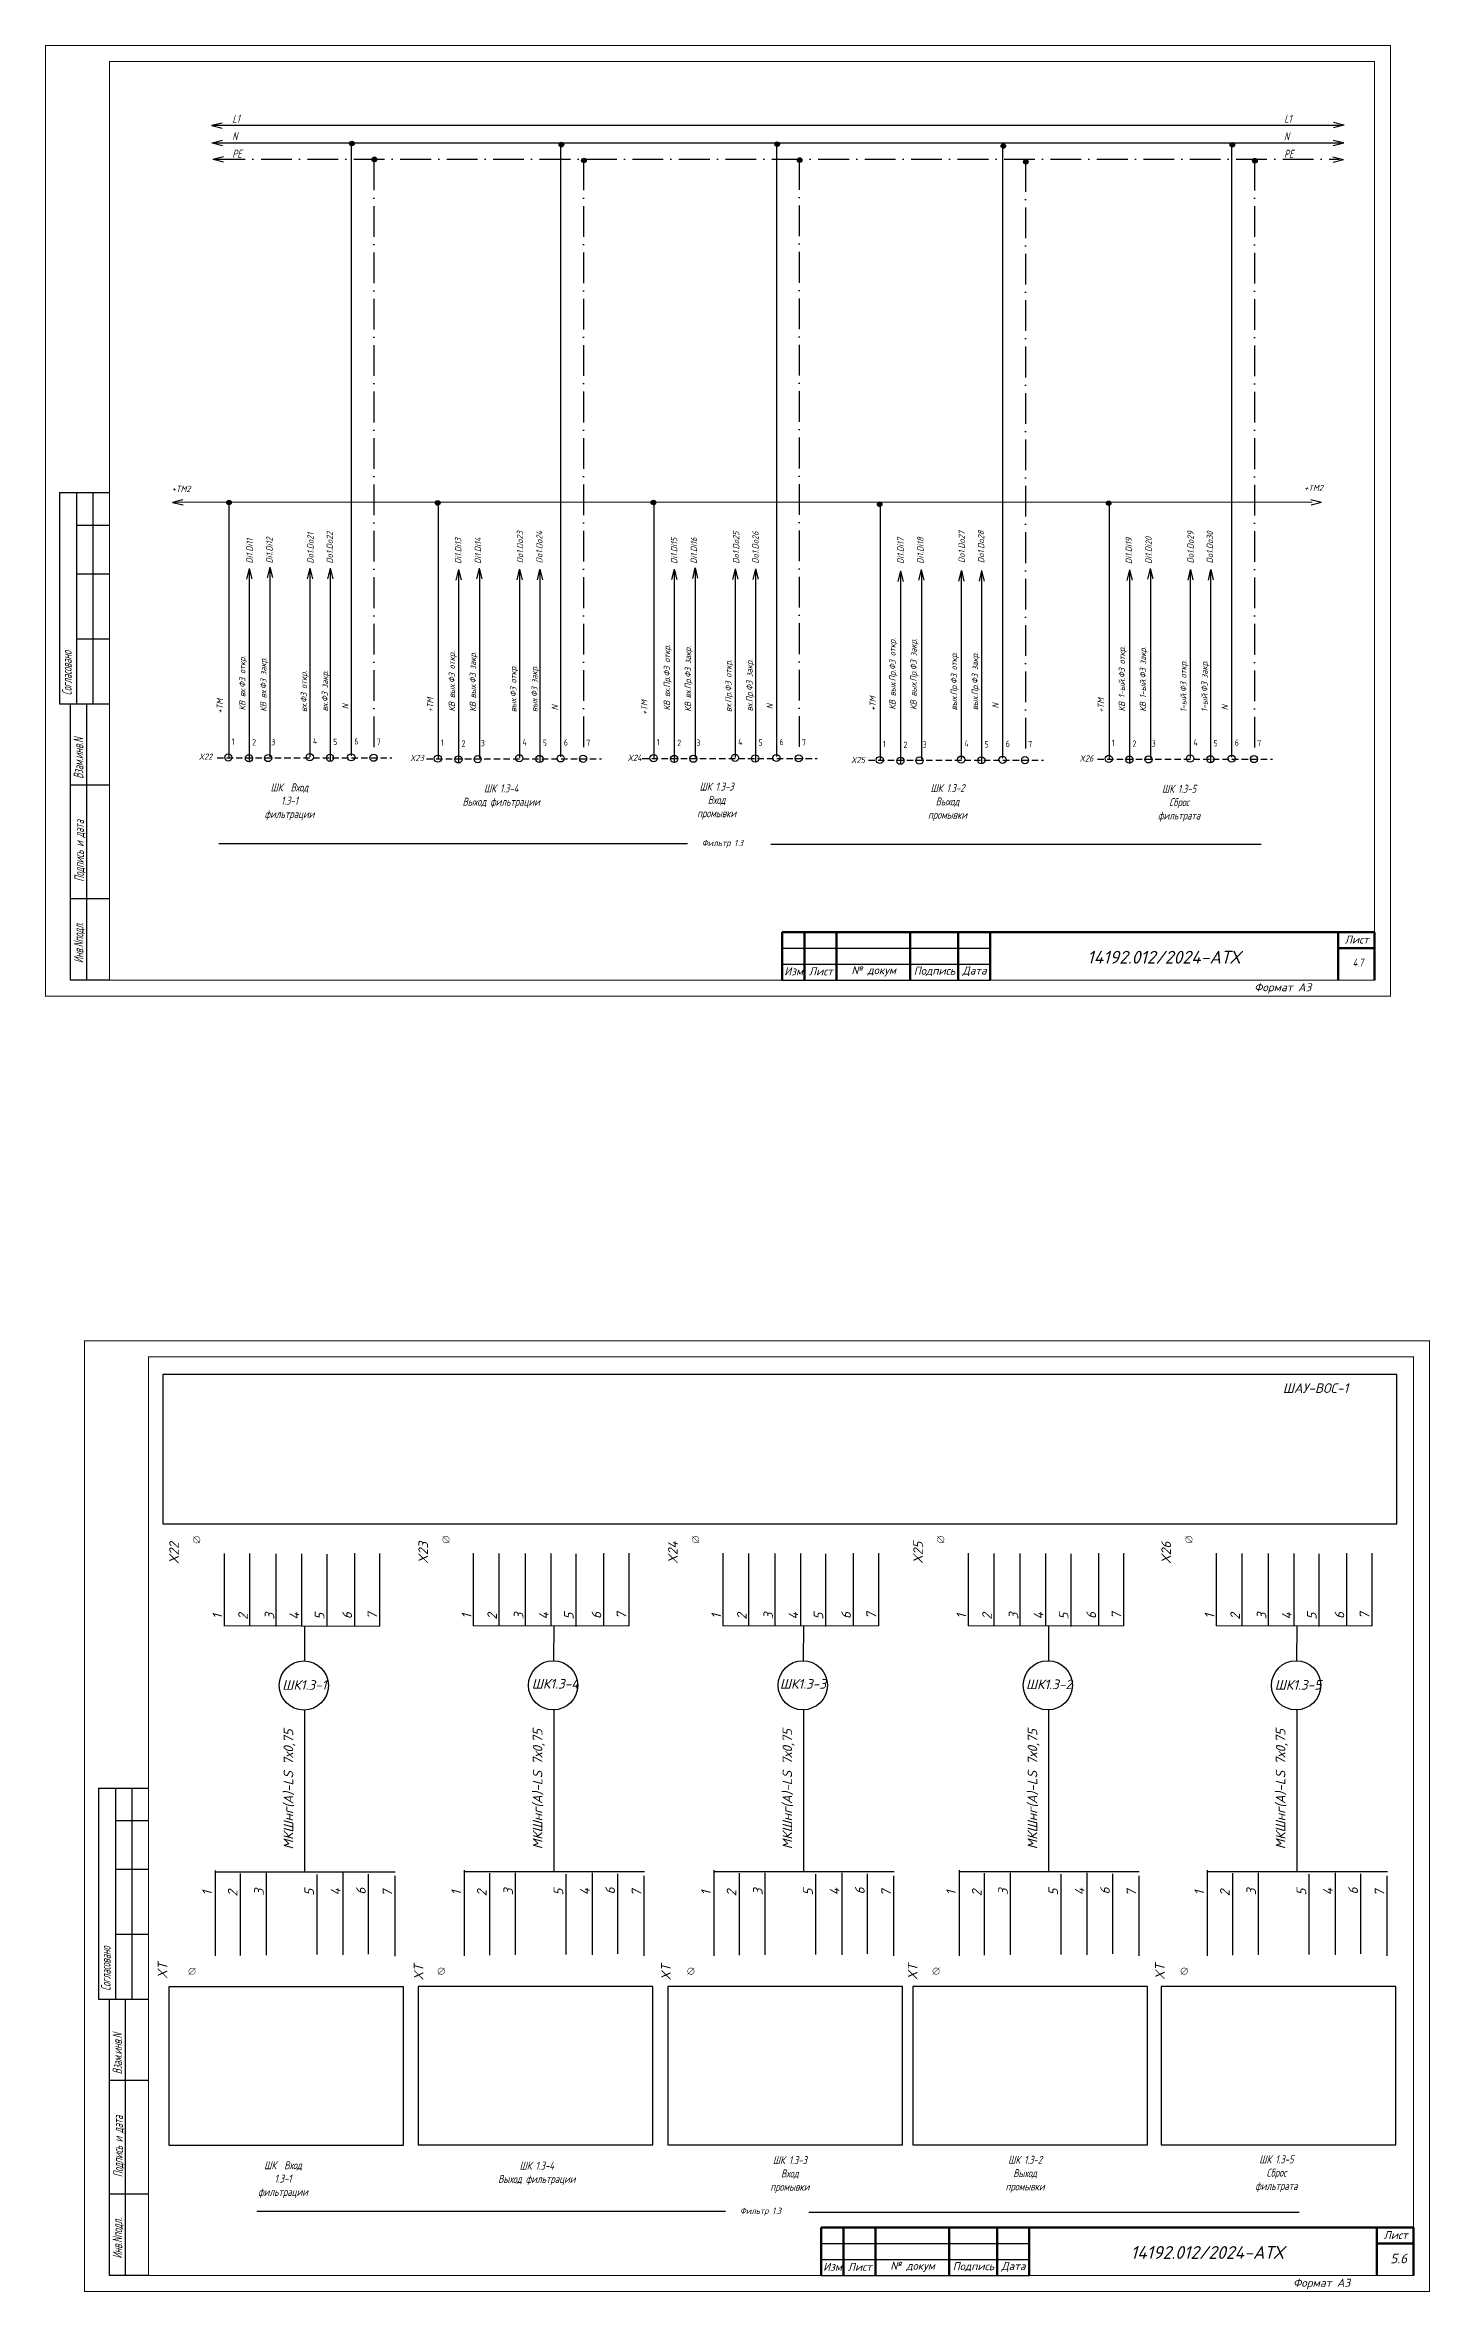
# Model space of a CAD drawing. Header units: millimetres. Extents: x 1463 to 10524, y 7125 to 13164.
# Drawn here: x 5626 to 6059, y 9587 to 10289 of the extents above; entities that cross this region are included whole.
import ezdxf
from ezdxf.enums import TextEntityAlignment as Align

# ---------------------------------------------------------------- set-up
doc = ezdxf.new("R2010")
doc.units = ezdxf.units.MM
doc.header["$LTSCALE"] = 4
doc.set_wipeout_variables(frame=1)
for name, pattern in [('ACAD_ISO10W100', [18, 12, -3, 0, -3]), ('DASHED', [0.75, 0.5, -0.25]), ('SolidLine', [0])]:
    doc.linetypes.add(name, pattern=pattern)
for name, color, linetype in [('G', 5, 'Continuous'), ('LOC', 8, 'Continuous'), ('RED_2.5mm^2', 1, 'Continuous'), ('SYMS', 7, 'Continuous'), ('Вспомогательная', 1, 'Continuous'), ('Текст', 2, 'Continuous')]:
    doc.layers.add(name, color=color, linetype=linetype)
for name, color, linetype, lineweight in [('RAMKA', 7, 'Continuous', 25), ('SHTAMP', 7, 'SolidLine', 25), ('Основеая', 5, 'Continuous', 60), ('СХЕМА', 7, 'Continuous', 25)]:
    doc.layers.add(name, color=color, linetype=linetype, lineweight=lineweight)
doc.styles.add('COTES', font='cs_gost2304.shx', dxfattribs={"width": 0.75, "oblique": 15})
doc.styles.add('ISOCPEUR', font='isocpeui.ttf')
doc.styles.add('Simplex00.10.00', font='simplex.shx')
doc.styles.add('Simplex25.085.15', font='GOST_A.TTF', dxfattribs={"width": 0.85, "oblique": 15, "height": 2.5})
doc.styles.add('WD', font='romans.shx')
doc.styles.add('ГОСТ', font='isocpeur.ttf', dxfattribs={"oblique": 15})
doc.styles.add('Стиль мой-1', font='GOST_A.TTF', dxfattribs={"width": 0.85, "oblique": 15, "height": 2.5})

# ---------------------------------------------------------------- blocks, each defined once
blk = doc.blocks.new('Формат А3')
at = {"color": 0, "linetype": 'Continuous', "const_width": 0.3}
for points in [[(-420, 297), (0, 297), (0, 0), (-420, 0)], [(-400, 5), (-400, 292), (-5, 292), (-5, 5)]]:
    blk.add_lwpolyline(points, close=True, dxfattribs=at)
at = {"color": 0, "linetype": 'Continuous', "style": 'Simplex00.10.00', "oblique": 15}
blk.add_text('Формат А3', height=2.5, dxfattribs=at).set_placement((-33.67, 2.75), align=Align.MIDDLE_CENTER)
blk = doc.blocks.new('A$C73A268AF')
at = {"lineweight": 30}
for p, q in [((4.57, 157.46), (20.05, 157.46)), ((4.57, 157.46), (4.57, 91.46)), ((9.89, 157.46), (9.89, 91.46)), ((14.97, 157.46), (14.97, 91.46)), ((9.89, 147.31), (20.05, 147.31)), ((9.89, 132.08), (20.05, 132.08)), ((9.89, 111.77), (20.05, 111.77)), ((4.57, 91.46), (20.05, 91.46)), ((7.96, 5.15), (7.96, 91.46)), ((13.04, 5.15), (13.04, 91.46)), ((20.15, 66.08), (7.96, 66.08)), ((20.15, 30.54), (7.96, 30.54))]:
    blk.add_line(p, q, dxfattribs=at)
blk.add_lwpolyline([(20.15, 5.15), (7.96, 5.15)], dxfattribs=at)
at = {"layer": 'Вспомогательная', "color": 7}
for p, q in [((230.15, 15.15), (295.15, 15.15)), ((230.15, 10.15), (295.15, 10.15)), ((230.15, 5.15), (295.15, 5.15))]:
    blk.add_line(p, q, dxfattribs=at)
at = {"layer": 'Основеая', "color": 7}
for p, q in [((230.15, 20.15), (230.15, 5.15)), ((415.15, 20.15), (230.15, 20.15)), ((237.15, 20.15), (237.15, 5.15)), ((247.15, 20.15), (247.15, 5.15)), ((270.15, 20.15), (270.15, 5.15)), ((285.15, 20.15), (285.15, 5.15)), ((295.15, 20.15), (295.15, 5.15)), ((403.72, 20.15), (403.72, 5.15)), ((403.72, 15.15), (415.15, 15.15)), ((415.15, 20.15), (415.15, 5.15))]:
    blk.add_line(p, q, dxfattribs=at)
blk.add_blockref('Формат А3', (420.15, 0.15))
at = {"layer": 'RAMKA', "style": 'COTES', "oblique": 15, "width": 0.75}
for s, p in [('Согласовано', (8.35, 94.1)), ('Взам.инв.N', (11.94, 68.02)), ('Подпись и дата', (12.17, 35.86)), ('Инв.Nподл.', (11.97, 10.43))]:
    blk.add_text(s, height=3, rotation=90, dxfattribs=at).set_placement(p)
at = {"layer": 'Текст', "color": 7, "char_height": 2.5, "style": 'ГОСТ'}
for s, insert, width, attachment_point in [('{\\fISOCPEUR|b0|i0|c204|p34;Лист}', (413.32, 17.81), 11.4585, 6), ('{\\fISOCPEUR|b0|i0|c204|p34;Изм}', (233.75, 7.88), 7, 5), ('{\\fISOCPEUR|b0|i0|c204|p34;Лист}', (242.25, 7.88), 10, 5), ('{\\fISOCPEUR|b0|i0|c204|p34;№ докум}', (258.75, 7.88), 23, 5), ('{\\fISOCPEUR|b0|i0|c204|p34;Подпись}', (277.75, 7.88), 15, 5), ('{\\fISOCPEUR|b0|i0|c204|p34;Дата}', (290.25, 7.88), 10, 5)]:
    blk.add_mtext(s, dxfattribs=dict(at, insert=insert, width=width, attachment_point=attachment_point))
blk = doc.blocks.new('WDDOT')
for radius in [0.72, 0.449, 0.223]:
    blk.add_circle((0, 0), radius)
blk = doc.blocks.new('VT0W02')
blk.add_circle((0, 0), 0.0699)
at = {"style": 'WD'}
for tag, p, width in [('INST', (0.062, 0.42), 0.7), ('LOC', (0.062, 0.25), 0.7), ('DESC1', (0.053, -0.385), 0.8)]:
    blk.add_attdef(tag, p, '', height=0.125, dxfattribs=dict(at, width=width))
at = {"style": 'WD', "flags": 1}
for tag, p, height in [('X4TERM01', (-0.07, 0), 0.0125), ('X4TERMDESC01', (-0.055, -0.023), 0.025), ('X2TERMDESC01', (-0.006, 0.029), 0.025), ('STRIPSEQ', (0, 0), 0.00125), ('X2TERM01', (0, 0.07), 0.0125), ('X1TERMDESC01', (0.039, -0.003), 0.025), ('X1TERM01', (0.07, 0), 0.0125), ('LINKTERM', (0, -0.002), 0.00125), ('X8TERM01', (0, -0.07), 0.0125), ('X8TERMDESC01', (0, -0.054), 0.025)]:
    blk.add_attdef(tag, p, '', height=height, dxfattribs=at)
at = {"linetype": 'Continuous', "style": 'WD'}
for tag, p, height, width, flags in [('WIRENO', (0.062, 0.094), 0.125, 0.8, 8), ('TAGSTRIP', (0.053, -0.229), 0.125, 0.9, 8), ('DESC2', (0.053, -0.541), 0.125, 0.8, 8), ('CAT', (0.213, -0.406), 0.109, 0.8, 1), ('DESC3', (0.053, -0.698), 0.125, 0.8, 8)]:
    blk.add_attdef(tag, p, '', height=height, dxfattribs=dict(at, width=width, flags=flags))
at = {"linetype": 'Continuous', "style": 'WD', "width": 0.8, "flags": 1}
blk.add_attdef('MFG', text='', height=0.109, dxfattribs=at).set_placement((0.088, -0.406), align=Align.RIGHT)
at = {"style": 'WD', "width": 0.7, "flags": 1}
blk.add_attdef('ASSYCODE', (0.062, -0.281), '', height=0.01, dxfattribs=at)
blk = doc.blocks.new('Клеммное соединение')
at = {"linetype": 'Continuous'}
blk.add_wipeout([(0, -1), (-0.44, -0.9), (-0.6, -0.8), (-0.71, -0.7), (-0.8, -0.6), (-0.87, -0.5), (-0.92, -0.4), (-0.95, -0.3), (-0.98, -0.2), (-0.99, -0.1), (-0.99, 0), (-0.99, 0.1), (-0.98, 0.2), (-0.95, 0.3), (-0.92, 0.4), (-0.87, 0.5), (-0.8, 0.6), (-0.71, 0.7), (-0.6, 0.8), (-0.44, 0.9), (0, 1), (0.44, 0.9), (0.6, 0.8), (0.71, 0.7), (0.8, 0.6), (0.87, 0.5), (0.92, 0.4), (0.95, 0.3), (0.98, 0.2), (0.99, 0.1), (1, 0), (0.99, -0.1), (0.98, -0.2), (0.95, -0.3), (0.92, -0.4), (0.87, -0.5), (0.8, -0.6), (0.71, -0.7), (0.6, -0.8), (0.44, -0.9)], dxfattribs=at)
at = {"color": 0, "linetype": 'Continuous', "lineweight": -2, "const_width": 0.15}
blk.add_lwpolyline([(-1.06, -1.06), (1.06, 1.06)], dxfattribs=at)
blk.add_lwpolyline([(-1, 0, 1), (1, 0, 1)], format="xyb", close=True, dxfattribs=at)

msp = doc.modelspace()

# ---------------------------------------------------------------- linework, layer by layer
at = {"linetype": 'DASHED'}
for p, q in [((5679.9, 10066.56), (5734.51, 10066.56)), ((5745.32, 10066.23), (5799.92, 10066.23)), ((5812.67, 10066.37), (5867.27, 10066.37)), ((5883.3, 10065.8), (5937.9, 10065.8)), ((5954.8, 10066.15), (6009.41, 10066.15))]:
    msp.add_line(p, q, dxfattribs=at)
at = {"color": 7, "ltscale": 0.2}
for p, q in [((5826.82, 10039.74), (5680.42, 10039.74)), ((5852.78, 10039.56), (6005.96, 10039.56)), ((5838.68, 9612.42), (5692.28, 9612.42)), ((5864.64, 9612.24), (6017.82, 9612.24))]:
    msp.add_line(p, q, dxfattribs=at)
at = {"ltscale": 1.2}
msp.add_lwpolyline([(5662.98, 9827.31), (6048.28, 9827.31), (6048.28, 9873.96), (5662.98, 9873.96)], close=True, dxfattribs=at)
at = {"linetype": 'Continuous', "ltscale": 0.2}
for points in [[(5664.89, 9633.15), (5738.13, 9633.15), (5738.13, 9682.64), (5664.89, 9682.64)], [(5742.7, 9633.22), (5815.94, 9633.22), (5815.94, 9682.71), (5742.7, 9682.71)], [(5820.66, 9633.22), (5893.89, 9633.22), (5893.89, 9682.71), (5820.66, 9682.71)], [(5897.2, 9633.22), (5970.44, 9633.22), (5970.44, 9682.71), (5897.2, 9682.71)], [(5974.68, 9633.22), (6047.92, 9633.22), (6047.92, 9682.71), (5974.68, 9682.71)]]:
    msp.add_lwpolyline(points, close=True, dxfattribs=at)
at = {"layer": 'G', "color": 0}
for p, q in [((5707.29, 9784.42), (5707.33, 9795.4)), ((5785.1, 9784.48), (5785.14, 9795.47)), ((5863.06, 9784.48), (5863.09, 9795.47)), ((5939.6, 9784.48), (5939.64, 9795.47)), ((6017.08, 9784.48), (6017.12, 9795.47)), ((5707.24, 9769.06), (5707.24, 9718.59)), ((5785.05, 9769.13), (5785.05, 9718.65)), ((5863, 9769.13), (5863, 9718.65)), ((5939.54, 9769.13), (5939.54, 9718.65)), ((6017.03, 9769.13), (6017.03, 9718.65))]:
    msp.add_line(p, q, dxfattribs=at)
at = {"layer": 'RED_2.5mm^2', "linetype": 'Continuous', "ltscale": 0.2}
for p, q in [((5678.73, 10264.2), (6030.71, 10264.2)), ((5678.33, 10258.72), (6030.76, 10258.72)), ((5721.78, 10258.64), (5721.78, 10067.21)), ((5787.19, 10258.64), (5787.19, 10066.87)), ((5854.54, 10258.78), (5854.54, 10067.01)), ((5925.17, 10258.21), (5925.17, 10066.44)), ((5996.68, 10258.56), (5996.68, 10066.79)), ((5683.54, 10146.03), (5683.54, 10066.62)), ((5748.95, 10145.9), (5748.95, 10066.28)), ((5816.3, 10146.38), (5816.3, 10066.42)), ((5886.93, 10145.98), (5886.93, 10065.85)), ((5958.44, 10146.18), (5958.44, 10066.2)), ((5689.89, 10125.44), (5689.89, 10065.2)), ((5696.43, 10125.59), (5696.43, 10066.92)), ((5708.89, 10125.7), (5708.89, 10066.91)), ((5715.24, 10125.73), (5715.24, 10065.49)), ((5755.3, 10125.1), (5755.3, 10064.87)), ((5761.85, 10125.25), (5761.85, 10066.58)), ((5774.3, 10125.36), (5774.3, 10066.57)), ((5780.65, 10125.39), (5780.65, 10065.16)), ((5822.65, 10125.24), (5822.65, 10065)), ((5829.2, 10125.39), (5829.2, 10066.72)), ((5841.65, 10125.5), (5841.65, 10066.71)), ((5848, 10125.53), (5848, 10065.29)), ((5893.28, 10124.67), (5893.28, 10064.44)), ((5899.82, 10124.82), (5899.82, 10066.15)), ((5912.28, 10124.93), (5912.28, 10066.14)), ((5918.63, 10124.96), (5918.63, 10064.73)), ((5964.79, 10125.02), (5964.79, 10064.79)), ((5971.33, 10125.17), (5971.33, 10066.5)), ((5983.79, 10125.28), (5983.79, 10066.49)), ((5990.14, 10125.31), (5990.14, 10065.08))]:
    msp.add_line(p, q, dxfattribs=at)
at = {"layer": 'RED_2.5mm^2', "linetype": 'ACAD_ISO10W100', "ltscale": 0.2}
for p, q in [((5679.13, 10253.57), (6030.36, 10253.57)), ((5728.9, 10253.47), (5728.9, 10068.2)), ((5794.32, 10253.47), (5794.32, 10067.87)), ((5861.67, 10253.61), (5861.67, 10068)), ((5932.29, 10253.04), (5932.29, 10067.44)), ((6003.8, 10253.39), (6003.8, 10067.79))]:
    msp.add_line(p, q, dxfattribs=at)
at = {"layer": 'SYMS', "linetype": 'Continuous', "ltscale": 0.2}
for p, q in [((5678.22, 10264.18), (5681.49, 10264.99)), ((5678.26, 10264.14), (5681.52, 10263.34)), ((6031.74, 10264.23), (6028.48, 10265.03)), ((6031.78, 10264.2), (6028.51, 10263.39)), ((5678.34, 10258.72), (5681.61, 10259.53)), ((5678.37, 10258.69), (5681.64, 10257.89)), ((6031.63, 10258.66), (6028.36, 10259.46)), ((6031.67, 10258.63), (6028.4, 10257.82)), ((5678.62, 10253.62), (5681.89, 10254.43)), ((5678.66, 10253.58), (5681.93, 10252.79)), ((6031.58, 10253.44), (6028.31, 10254.24)), ((6031.61, 10253.41), (6028.34, 10252.6)), ((5665.98, 10146.42), (5669.26, 10147.23)), ((5666.02, 10146.38), (5669.29, 10145.58)), ((6024.71, 10146.33), (6021.44, 10147.13)), ((6024.75, 10146.3), (6021.48, 10145.49)), ((5689.89, 10125.71), (5689.09, 10122.44)), ((5689.92, 10125.75), (5690.73, 10122.47)), ((5696.35, 10126.11), (5695.55, 10122.84)), ((5696.38, 10126.14), (5697.19, 10122.87)), ((5708.87, 10125.78), (5708.07, 10122.51)), ((5708.9, 10125.82), (5709.72, 10122.54)), ((5715.22, 10125.78), (5714.42, 10122.51)), ((5715.25, 10125.82), (5716.06, 10122.54)), ((5755.3, 10125.37), (5754.5, 10122.1)), ((5755.33, 10125.41), (5756.14, 10122.14)), ((5761.76, 10125.77), (5760.96, 10122.5)), ((5761.79, 10125.81), (5762.6, 10122.54)), ((5774.28, 10125.44), (5773.48, 10122.17)), ((5774.32, 10125.48), (5775.13, 10122.21)), ((5780.63, 10125.44), (5779.83, 10122.17)), ((5780.66, 10125.48), (5781.47, 10122.21)), ((5822.65, 10125.51), (5821.85, 10122.24)), ((5822.68, 10125.55), (5823.49, 10122.27)), ((5829.11, 10125.91), (5828.31, 10122.64)), ((5829.14, 10125.94), (5829.95, 10122.67)), ((5841.63, 10125.58), (5840.84, 10122.31)), ((5841.67, 10125.62), (5842.48, 10122.34)), ((5847.98, 10125.58), (5847.18, 10122.31)), ((5848.01, 10125.62), (5848.82, 10122.34)), ((5893.28, 10124.94), (5892.48, 10121.67)), ((5893.31, 10124.98), (5894.12, 10121.71)), ((5899.74, 10125.34), (5898.94, 10122.07)), ((5899.77, 10125.38), (5900.58, 10122.11)), ((5912.26, 10125.01), (5911.46, 10121.74)), ((5912.3, 10125.05), (5913.11, 10121.78)), ((5918.61, 10125.01), (5917.81, 10121.74)), ((5918.64, 10125.05), (5919.45, 10121.78)), ((5964.78, 10125.29), (5963.98, 10122.02)), ((5964.82, 10125.33), (5965.63, 10122.06)), ((5971.24, 10125.69), (5970.44, 10122.42)), ((5971.28, 10125.73), (5972.09, 10122.46)), ((5983.77, 10125.36), (5982.97, 10122.09)), ((5983.8, 10125.4), (5984.61, 10122.13)), ((5990.11, 10125.36), (5989.32, 10122.09)), ((5990.15, 10125.4), (5990.96, 10122.13)), ((5682.11, 9817.98), (5682.11, 9795.3)), ((5690.09, 9817.97), (5690.09, 9795.28)), ((5698.28, 9817.89), (5698.28, 9795.2)), ((5706.31, 9817.89), (5706.31, 9795.2)), ((5714.17, 9817.83), (5714.17, 9795.15)), ((5722.78, 9818.05), (5722.78, 9795.36)), ((5730.64, 9817.99), (5730.64, 9795.31)), ((5759.92, 9818.05), (5759.92, 9795.36)), ((5767.9, 9818.03), (5767.9, 9795.35)), ((5776.09, 9817.95), (5776.09, 9795.27)), ((5784.12, 9817.95), (5784.12, 9795.27)), ((5791.98, 9817.9), (5791.98, 9795.21)), ((5800.59, 9818.11), (5800.59, 9795.43)), ((5808.45, 9818.06), (5808.45, 9795.37)), ((5837.87, 9818.05), (5837.87, 9795.36)), ((5845.86, 9818.03), (5845.86, 9795.35)), ((5854.04, 9817.95), (5854.04, 9795.27)), ((5862.08, 9817.95), (5862.08, 9795.27)), ((5869.93, 9817.9), (5869.93, 9795.21)), ((5878.54, 9818.11), (5878.54, 9795.43)), ((5886.4, 9818.06), (5886.4, 9795.37)), ((5914.41, 9818.05), (5914.41, 9795.36)), ((5922.4, 9818.03), (5922.4, 9795.35)), ((5930.59, 9817.95), (5930.59, 9795.27)), ((5938.62, 9817.95), (5938.62, 9795.27)), ((5946.47, 9817.9), (5946.47, 9795.21)), ((5955.09, 9818.11), (5955.09, 9795.43)), ((5962.94, 9818.06), (5962.94, 9795.37)), ((5991.9, 9818.05), (5991.9, 9795.36)), ((5999.88, 9818.03), (5999.88, 9795.35)), ((6008.07, 9817.95), (6008.07, 9795.27)), ((6016.1, 9817.95), (6016.1, 9795.27)), ((6023.96, 9817.9), (6023.96, 9795.21)), ((6032.57, 9818.11), (6032.57, 9795.43)), ((6040.43, 9818.06), (6040.43, 9795.37)), ((5679.28, 9718.99), (5679.28, 9692.25)), ((5687.14, 9718.02), (5687.14, 9692.42)), ((5695.22, 9718.18), (5695.22, 9692.49)), ((5711.03, 9717.7), (5711.03, 9692.66)), ((5719.22, 9718.18), (5719.22, 9692.58)), ((5727.14, 9717.86), (5727.14, 9692.81)), ((5735.39, 9717.27), (5735.39, 9692.22)), ((5757.09, 9719.06), (5757.09, 9692.32)), ((5764.95, 9718.09), (5764.95, 9692.48)), ((5773.03, 9718.25), (5773.03, 9692.56)), ((5788.84, 9717.77), (5788.84, 9692.72)), ((5797.03, 9718.25), (5797.03, 9692.65)), ((5804.95, 9717.93), (5804.95, 9692.88)), ((5813.2, 9717.33), (5813.2, 9692.28)), ((5835.05, 9719.06), (5835.05, 9692.32)), ((5842.9, 9718.09), (5842.9, 9692.48)), ((5850.98, 9718.25), (5850.98, 9692.56)), ((5866.79, 9717.77), (5866.79, 9692.72)), ((5874.98, 9718.25), (5874.98, 9692.65)), ((5882.9, 9717.93), (5882.9, 9692.88)), ((5891.15, 9717.33), (5891.15, 9692.28)), ((5911.59, 9719.06), (5911.59, 9692.32)), ((5919.45, 9718.09), (5919.45, 9692.48)), ((5927.53, 9718.25), (5927.53, 9692.56)), ((5943.34, 9717.77), (5943.34, 9692.72)), ((5951.52, 9718.25), (5951.52, 9692.65)), ((5959.44, 9717.93), (5959.44, 9692.88)), ((5967.69, 9717.33), (5967.69, 9692.28)), ((5989.07, 9719.06), (5989.07, 9692.32)), ((5996.93, 9718.09), (5996.93, 9692.48)), ((6005.01, 9718.25), (6005.01, 9692.56)), ((6020.82, 9717.77), (6020.82, 9692.72)), ((6029.01, 9718.25), (6029.01, 9692.65)), ((6036.92, 9717.93), (6036.92, 9692.88)), ((6045.18, 9717.33), (6045.18, 9692.28))]:
    msp.add_line(p, q, dxfattribs=at)
at = {"layer": 'SYMS', "linetype": 'Continuous', "lineweight": 30, "ltscale": 0.2}
for points in [[(5682.09, 9795.47), (5730.64, 9795.31), (5730.64, 9795.31)], [(5759.9, 9795.54), (5808.45, 9795.37), (5808.45, 9795.37)], [(5837.85, 9795.54), (5886.4, 9795.37), (5886.4, 9795.37)], [(5914.39, 9795.54), (5962.94, 9795.37), (5962.94, 9795.37)], [(5991.88, 9795.54), (6040.43, 9795.37), (6040.43, 9795.37)], [(5679.28, 9718.59), (5735.55, 9718.59), (5735.55, 9718.59)], [(5757.09, 9718.65), (5813.36, 9718.65), (5813.36, 9718.65)], [(5835.05, 9718.65), (5891.32, 9718.65), (5891.32, 9718.65)], [(5911.59, 9718.65), (5967.86, 9718.65), (5967.86, 9718.65)], [(5989.07, 9718.65), (6045.34, 9718.65), (6045.34, 9718.65)]]:
    msp.add_lwpolyline(points, dxfattribs=at)
at = {"layer": 'SYMS', "linetype": 'Continuous', "ltscale": 0.2}
for centre in [(5707.02, 9776.74), (5784.83, 9776.81), (5862.78, 9776.81), (5939.32, 9776.81), (6016.81, 9776.81)]:
    msp.add_circle(centre, 7.68, dxfattribs=at)
at = {"layer": 'СХЕМА', "color": 1, "linetype": 'Continuous', "lineweight": 20, "ltscale": 30}
msp.add_line((6021.81, 10146.45), (5666.18, 10146.45), dxfattribs=at)

# ---------------------------------------------------------------- block references
at = {"ltscale": 1.2}
for p in [(5626.18, 9991.99), (5638.33, 9587.25)]:
    msp.add_blockref('A$C73A268AF', p, dxfattribs=at)
at = {"layer": 'SYMS', "linetype": 'Continuous', "ltscale": 0.2}
for p in [(5722.01, 10258.49), (5787.43, 10258.15), (5854.78, 10258.29), (5925.4, 10257.72), (5996.91, 10258.07), (5729.05, 10253.53), (5794.46, 10253.2), (5861.81, 10253.33), (5932.44, 10252.77), (6003.95, 10253.12), (5683.64, 10146.35), (5748.81, 10146.21), (5816.16, 10146.35), (5886.79, 10145.78), (5958.3, 10146.13)]:
    msp.add_blockref('WDDOT', p, dxfattribs=at)
ref = msp.add_blockref('VT0W02', (5683.43, 10066.66), dxfattribs=dict(at, xscale=16, yscale=16, zscale=16))
ref.add_attrib('LOC', '1', (5684.43, 10070.66), dxfattribs={"layer": 'LOC', "height": 2, "style": 'WD', "width": 0.7})
ref = msp.add_blockref('VT0W02', (5689.87, 10066.43), dxfattribs=dict(at, xscale=16, yscale=16, zscale=16))
ref.add_attrib('LOC', '2', (5690.87, 10070.43), dxfattribs={"layer": 'LOC', "height": 2, "style": 'WD', "width": 0.7})
ref = msp.add_blockref('VT0W02', (5695.85, 10066.5), dxfattribs=dict(at, xscale=16, yscale=16, zscale=16))
ref.add_attrib('LOC', '3', (5696.85, 10070.5), dxfattribs={"layer": 'LOC', "height": 2, "style": 'WD', "width": 0.7})
ref = msp.add_blockref('VT0W02', (5708.86, 10066.78), dxfattribs=dict(at, xscale=16, yscale=16, zscale=16))
ref.add_attrib('LOC', '4', (5709.86, 10070.78), dxfattribs={"layer": 'LOC', "height": 2, "style": 'WD', "width": 0.7})
ref = msp.add_blockref('VT0W02', (5715.17, 10066.56), dxfattribs=dict(at, xscale=16, yscale=16, zscale=16))
ref.add_attrib('LOC', '5', (5716.17, 10070.56), dxfattribs={"layer": 'LOC', "height": 2, "style": 'WD', "width": 0.7})
ref = msp.add_blockref('VT0W02', (5721.78, 10066.73), dxfattribs=dict(at, xscale=16, yscale=16, zscale=16))
ref.add_attrib('LOC', '6', (5722.78, 10070.73), dxfattribs={"layer": 'LOC', "height": 2, "style": 'WD', "width": 0.7})
ref = msp.add_blockref('VT0W02', (5728.78, 10066.61), dxfattribs=dict(at, xscale=16, yscale=16, zscale=16))
ref.add_attrib('LOC', '7', (5729.78, 10070.61), dxfattribs={"layer": 'LOC', "height": 2, "style": 'WD', "width": 0.7})
ref = msp.add_blockref('VT0W02', (5748.84, 10066.32), dxfattribs=dict(at, xscale=16, yscale=16, zscale=16))
ref.add_attrib('LOC', '1', (5749.84, 10070.32), dxfattribs={"layer": 'LOC', "height": 2, "style": 'WD', "width": 0.7})
ref = msp.add_blockref('VT0W02', (5755.28, 10066.09), dxfattribs=dict(at, xscale=16, yscale=16, zscale=16))
ref.add_attrib('LOC', '2', (5756.28, 10070.09), dxfattribs={"layer": 'LOC', "height": 2, "style": 'WD', "width": 0.7})
ref = msp.add_blockref('VT0W02', (5761.27, 10066.16), dxfattribs=dict(at, xscale=16, yscale=16, zscale=16))
ref.add_attrib('LOC', '3', (5762.27, 10070.16), dxfattribs={"layer": 'LOC', "height": 2, "style": 'WD', "width": 0.7})
ref = msp.add_blockref('VT0W02', (5774.27, 10066.44), dxfattribs=dict(at, xscale=16, yscale=16, zscale=16))
ref.add_attrib('LOC', '4', (5775.27, 10070.44), dxfattribs={"layer": 'LOC', "height": 2, "style": 'WD', "width": 0.7})
ref = msp.add_blockref('VT0W02', (5780.58, 10066.22), dxfattribs=dict(at, xscale=16, yscale=16, zscale=16))
ref.add_attrib('LOC', '5', (5781.58, 10070.22), dxfattribs={"layer": 'LOC', "height": 2, "style": 'WD', "width": 0.7})
ref = msp.add_blockref('VT0W02', (5787.2, 10066.39), dxfattribs=dict(at, xscale=16, yscale=16, zscale=16))
ref.add_attrib('LOC', '6', (5788.2, 10070.39), dxfattribs={"layer": 'LOC', "height": 2, "style": 'WD', "width": 0.7})
ref = msp.add_blockref('VT0W02', (5794.19, 10066.27), dxfattribs=dict(at, xscale=16, yscale=16, zscale=16))
ref.add_attrib('LOC', '7', (5795.19, 10070.27), dxfattribs={"layer": 'LOC', "height": 2, "style": 'WD', "width": 0.7})
ref = msp.add_blockref('VT0W02', (5816.19, 10066.46), dxfattribs=dict(at, xscale=16, yscale=16, zscale=16))
ref.add_attrib('LOC', '1', (5817.19, 10070.46), dxfattribs={"layer": 'LOC', "height": 2, "style": 'WD', "width": 0.7})
ref = msp.add_blockref('VT0W02', (5822.63, 10066.23), dxfattribs=dict(at, xscale=16, yscale=16, zscale=16))
ref.add_attrib('LOC', '2', (5823.63, 10070.23), dxfattribs={"layer": 'LOC', "height": 2, "style": 'WD', "width": 0.7})
ref = msp.add_blockref('VT0W02', (5828.62, 10066.3), dxfattribs=dict(at, xscale=16, yscale=16, zscale=16))
ref.add_attrib('LOC', '3', (5829.62, 10070.3), dxfattribs={"layer": 'LOC', "height": 2, "style": 'WD', "width": 0.7})
ref = msp.add_blockref('VT0W02', (5841.62, 10066.58), dxfattribs=dict(at, xscale=16, yscale=16, zscale=16))
ref.add_attrib('LOC', '4', (5842.62, 10070.58), dxfattribs={"layer": 'LOC', "height": 2, "style": 'WD', "width": 0.7})
ref = msp.add_blockref('VT0W02', (5847.93, 10066.36), dxfattribs=dict(at, xscale=16, yscale=16, zscale=16))
ref.add_attrib('LOC', '5', (5848.93, 10070.36), dxfattribs={"layer": 'LOC', "height": 2, "style": 'WD', "width": 0.7})
ref = msp.add_blockref('VT0W02', (5854.55, 10066.53), dxfattribs=dict(at, xscale=16, yscale=16, zscale=16))
ref.add_attrib('LOC', '6', (5855.55, 10070.53), dxfattribs={"layer": 'LOC', "height": 2, "style": 'WD', "width": 0.7})
ref = msp.add_blockref('VT0W02', (5861.54, 10066.41), dxfattribs=dict(at, xscale=16, yscale=16, zscale=16))
ref.add_attrib('LOC', '7', (5862.54, 10070.41), dxfattribs={"layer": 'LOC', "height": 2, "style": 'WD', "width": 0.7})
ref = msp.add_blockref('VT0W02', (5886.82, 10065.89), dxfattribs=dict(at, xscale=16, yscale=16, zscale=16))
ref.add_attrib('LOC', '1', (5887.82, 10069.89), dxfattribs={"layer": 'LOC', "height": 2, "style": 'WD', "width": 0.7})
ref = msp.add_blockref('VT0W02', (5893.26, 10065.66), dxfattribs=dict(at, xscale=16, yscale=16, zscale=16))
ref.add_attrib('LOC', '2', (5894.26, 10069.66), dxfattribs={"layer": 'LOC', "height": 2, "style": 'WD', "width": 0.7})
ref = msp.add_blockref('VT0W02', (5899.24, 10065.73), dxfattribs=dict(at, xscale=16, yscale=16, zscale=16))
ref.add_attrib('LOC', '3', (5900.24, 10069.73), dxfattribs={"layer": 'LOC', "height": 2, "style": 'WD', "width": 0.7})
ref = msp.add_blockref('VT0W02', (5912.25, 10066.02), dxfattribs=dict(at, xscale=16, yscale=16, zscale=16))
ref.add_attrib('LOC', '4', (5913.25, 10070.02), dxfattribs={"layer": 'LOC', "height": 2, "style": 'WD', "width": 0.7})
ref = msp.add_blockref('VT0W02', (5918.56, 10065.79), dxfattribs=dict(at, xscale=16, yscale=16, zscale=16))
ref.add_attrib('LOC', '5', (5919.56, 10069.79), dxfattribs={"layer": 'LOC', "height": 2, "style": 'WD', "width": 0.7})
ref = msp.add_blockref('VT0W02', (5925.17, 10065.96), dxfattribs=dict(at, xscale=16, yscale=16, zscale=16))
ref.add_attrib('LOC', '6', (5926.17, 10069.96), dxfattribs={"layer": 'LOC', "height": 2, "style": 'WD', "width": 0.7})
ref = msp.add_blockref('VT0W02', (5932.17, 10065.84), dxfattribs=dict(at, xscale=16, yscale=16, zscale=16))
ref.add_attrib('LOC', '7', (5933.17, 10069.84), dxfattribs={"layer": 'LOC', "height": 2, "style": 'WD', "width": 0.7})
ref = msp.add_blockref('VT0W02', (5958.33, 10066.24), dxfattribs=dict(at, xscale=16, yscale=16, zscale=16))
ref.add_attrib('LOC', '1', (5959.33, 10070.24), dxfattribs={"layer": 'LOC', "height": 2, "style": 'WD', "width": 0.7})
ref = msp.add_blockref('VT0W02', (5964.77, 10066.01), dxfattribs=dict(at, xscale=16, yscale=16, zscale=16))
ref.add_attrib('LOC', '2', (5965.77, 10070.01), dxfattribs={"layer": 'LOC', "height": 2, "style": 'WD', "width": 0.7})
ref = msp.add_blockref('VT0W02', (5970.75, 10066.08), dxfattribs=dict(at, xscale=16, yscale=16, zscale=16))
ref.add_attrib('LOC', '3', (5971.75, 10070.08), dxfattribs={"layer": 'LOC', "height": 2, "style": 'WD', "width": 0.7})
ref = msp.add_blockref('VT0W02', (5983.75, 10066.37), dxfattribs=dict(at, xscale=16, yscale=16, zscale=16))
ref.add_attrib('LOC', '4', (5984.75, 10070.37), dxfattribs={"layer": 'LOC', "height": 2, "style": 'WD', "width": 0.7})
ref = msp.add_blockref('VT0W02', (5990.06, 10066.14), dxfattribs=dict(at, xscale=16, yscale=16, zscale=16))
ref.add_attrib('LOC', '5', (5991.06, 10070.14), dxfattribs={"layer": 'LOC', "height": 2, "style": 'WD', "width": 0.7})
ref = msp.add_blockref('VT0W02', (5996.68, 10066.31), dxfattribs=dict(at, xscale=16, yscale=16, zscale=16))
ref.add_attrib('LOC', '6', (5997.68, 10070.31), dxfattribs={"layer": 'LOC', "height": 2, "style": 'WD', "width": 0.7})
ref = msp.add_blockref('VT0W02', (6003.68, 10066.19), dxfattribs=dict(at, xscale=16, yscale=16, zscale=16))
ref.add_attrib('LOC', '7', (6004.68, 10070.19), dxfattribs={"layer": 'LOC', "height": 2, "style": 'WD', "width": 0.7})

# ---------------------------------------------------------------- texts
at = {"style": 'Simplex25.085.15', "oblique": 15}
for s, height, width, p in [('L1', 2.5, 0.85, (5684.7, 10265.02)), ('L1', 2.5, 0.85, (6013.1, 10264.98)), ('N', 2.5, 0.85, (5684.63, 10259.54)), ('N', 2.5, 0.85, (6013.03, 10259.5)), ('PE', 2.5, 0.85, (5684.68, 10254.07)), ('PE', 2.5, 0.85, (6013.08, 10254.03)), ('+TM2', 1.961, 1.083459, (5665.77, 10149.61)), ('+TM2', 1.961, 1.083459, (6019.33, 10149.89)), ('X22', 1.961, 1.083459, (5674.17, 10065.95)), ('X23', 1.961, 1.083459, (5740.15, 10065.54)), ('X24', 1.961, 1.083459, (5808.09, 10065.6)), ('X26', 1.961, 1.083459, (5949.16, 10065.41)), ('X25', 1.961, 1.083459, (5877.85, 10064.91)), ('Фильтр 1.3', 1.961, 1.083459, (5831.29, 10038.98)), ('Фильтр 1.3', 1.961, 1.083459, (5843.16, 9611.66))]:
    msp.add_text(s, height=height, dxfattribs=dict(at, width=width)).set_placement(p)
at = {"style": 'Simplex25.085.15', "oblique": 15, "width": 1.083459}
for s, height, p in [('Di1.Di11', 1.961, (5691.04, 10127.28)), ('Di1.Di12', 1.961, (5697.24, 10127.32)), ('Do1.Do21', 1.961, (5710.04, 10127.27)), ('Do1.Do22', 1.961, (5716.08, 10127.26)), ('Di1.Di13', 1.961, (5756.15, 10127.13)), ('Di1.Di14', 1.961, (5762.35, 10127.16)), ('Do1.Do23', 1.961, (5775.47, 10127.37)), ('Do1.Do24', 1.961, (5781.51, 10127.36)), ('Di1.Di15', 1.961, (5823.58, 10127.15)), ('Di1.Di16', 1.961, (5829.79, 10127.18)), ('Do1.Do25', 1.961, (5842.94, 10127.23)), ('Do1.Do26', 1.961, (5848.99, 10127.23)), ('Di1.Di17', 1.961, (5894.29, 10127.16)), ('Di1.Di18', 1.961, (5900.49, 10127.19)), ('Do1.Do27', 1.961, (5913.39, 10127.43)), ('Do1.Do28', 1.961, (5919.43, 10127.42)), ('Di1.Di19', 1.961, (5965.54, 10127.12)), ('Di1.Di20', 1.961, (5971.74, 10127.15)), ('Do1.Do29', 1.961, (5984.84, 10127.31)), ('Do1.Do30', 1.961, (5990.88, 10127.31)), ('КВ вх.Ф3 откр.', 1.9613, (5688.77, 10081.36)), ('КВ вх.Ф3 закр.', 1.9613, (5695.34, 10080.97)), ('КВ вых.Ф3 откр.', 1.9613, (5754.19, 10081.03)), ('КВ вых.Ф3 закр.', 1.9613, (5760.76, 10080.96)), ('КВ вх.Пр.Ф3 откр.', 1.9613, (5821.34, 10081.37)), ('КВ вх.Пр.Ф3 закр.', 1.9613, (5827.91, 10080.98)), ('вх.Пр.Ф3 откр.', 1.9613, (5840.54, 10080.87)), ('вх.Пр.Ф3 закр.', 1.9613, (5847.11, 10081.09)), ('КВ вых.Пр.Ф3 откр.', 1.9613, (5891.76, 10081.62)), ('КВ вых.Пр.Ф3 закр.', 1.9613, (5898.33, 10081.55)), ('вых.Пр.Ф3 откр.', 1.9613, (5910.96, 10081.41)), ('вых.Пр.Ф3 закр.', 1.9613, (5917.53, 10081.45)), ('КВ 1-ый.Ф3 откр.', 1.9613, (5963.4, 10081.05)), ('КВ 1-ый.Ф3 закр.', 1.9613, (5969.97, 10080.98)), ('1-ый.Ф3 откр.', 1.9613, (5982.6, 10080.85)), ('1-ый.Ф3 закр.', 1.9613, (5989.17, 10080.88)), ('вх.Ф3 откр.', 1.9613, (5707.97, 10080.86)), ('вх.Ф3 закр.', 1.9613, (5714.54, 10081.08)), ('вых.Ф3 откр.', 1.9613, (5773.39, 10080.83)), ('вых.Ф3 закр.', 1.9613, (5779.96, 10080.86)), ('+TM', 1.961, (5681.78, 10080.4)), ('N', 1.96, (5720.94, 10081.75)), ('+TM', 1.961, (5747.42, 10080.8)), ('N', 1.96, (5786.35, 10081.41)), ('+TM', 1.961, (5814.3, 10080)), ('N', 1.96, (5853.51, 10081.76)), ('+TM', 1.961, (5885.61, 10081.19)), ('N', 1.96, (5923.92, 10082)), ('+TM', 1.961, (5956.84, 10080.66)), ('N', 1.96, (5995.57, 10081.43))]:
    msp.add_text(s, height=height, rotation=90, dxfattribs=at).set_placement(p)
at = {"color": 7, "lineweight": 25, "insert": (6034.48, 10003.86), "char_height": 2.5, "attachment_point": 1, "style": 'Стиль мой-1'}
msp.add_mtext_dynamic_manual_height_columns('4.7', width=5.3031, gutter_width=12.5, heights=[0], dxfattribs=at)
at = {"layer": 'SHTAMP', "color": 0, "style": 'ISOCPEUR'}
for p in [(5975.44, 10002.28), (5989.02, 9597.62)]:
    msp.add_text('14192.012/2024-АТХ', height=4, dxfattribs=at).set_placement(p, align=Align.CENTER)
at = {"layer": 'SYMS', "linetype": 'Continuous', "ltscale": 0.2, "style": 'ГОСТ', "oblique": 15}
for s, p in [('ШАУ-ВОС-1', (6012.67, 9868.16)), ('ШК1.3-1', (5700.26, 9775.41)), ('ШК1.3-4', (5778.18, 9775.79)), ('ШК1.3-3', (5855.63, 9775.75)), ('ШК1.3-2', (5932.47, 9775.62)), ('ШК1.3-5', (6010.15, 9775.44))]:
    msp.add_text(s, height=3, dxfattribs=at).set_placement(p)
for s, p in [('X22', (5667.97, 9814.67)), ('X23', (5745.78, 9814.74)), ('X24', (5823.73, 9814.74)), ('X25', (5900.27, 9814.74)), ('X26', (5977.75, 9814.74)), ('1', (5681.51, 9797.53)), ('2', (5689.51, 9797.25)), ('3', (5697.76, 9797.35)), ('4', (5705.58, 9797.32)), ('5', (5713.43, 9797.26)), ('6', (5722.05, 9797.48)), ('7', (5729.9, 9797.42)), ('1', (5759.32, 9797.6)), ('2', (5767.32, 9797.32)), ('3', (5775.57, 9797.42)), ('4', (5783.39, 9797.38)), ('5', (5791.24, 9797.33)), ('6', (5799.86, 9797.54)), ('7', (5807.71, 9797.49)), ('1', (5837.27, 9797.6)), ('2', (5845.27, 9797.32)), ('3', (5853.52, 9797.42)), ('4', (5861.34, 9797.38)), ('5', (5869.2, 9797.33)), ('6', (5877.81, 9797.54)), ('7', (5885.67, 9797.49)), ('1', (5913.81, 9797.6)), ('2', (5921.81, 9797.32)), ('3', (5930.07, 9797.42)), ('4', (5937.88, 9797.38)), ('5', (5945.74, 9797.33)), ('6', (5954.35, 9797.54)), ('7', (5962.21, 9797.49)), ('1', (5991.3, 9797.6)), ('2', (5999.29, 9797.32)), ('3', (6007.55, 9797.42)), ('4', (6015.37, 9797.38)), ('5', (6023.22, 9797.33)), ('6', (6031.84, 9797.54)), ('7', (6039.69, 9797.49)), ('МКШнг(А)-LS 7х0,75', (5703.69, 9725.53)), ('МКШнг(А)-LS 7х0,75', (5781.5, 9725.6)), ('МКШнг(А)-LS 7х0,75', (5859.46, 9725.6)), ('МКШнг(А)-LS 7х0,75', (5936, 9725.6)), ('МКШнг(А)-LS 7х0,75', (6013.48, 9725.6)), ('1', (5678.28, 9711.12)), ('2', (5686.28, 9710.83)), ('3', (5694.5, 9711.17)), ('5', (5710.17, 9711.07)), ('4', (5718.43, 9711.17)), ('6', (5726.34, 9711.41)), ('7', (5734.6, 9710.81)), ('1', (5756.09, 9711.18)), ('2', (5764.09, 9710.9)), ('3', (5772.31, 9711.24)), ('5', (5787.98, 9711.14)), ('4', (5796.24, 9711.24)), ('6', (5804.15, 9711.48)), ('7', (5812.41, 9710.88)), ('1', (5834.05, 9711.18)), ('2', (5842.04, 9710.9)), ('3', (5850.26, 9711.24)), ('5', (5865.93, 9711.14)), ('4', (5874.19, 9711.24)), ('6', (5882.11, 9711.48)), ('7', (5890.36, 9710.88)), ('1', (5910.59, 9711.18)), ('2', (5918.59, 9710.9)), ('3', (5926.81, 9711.24)), ('5', (5942.48, 9711.14)), ('4', (5950.73, 9711.24)), ('6', (5958.65, 9711.48)), ('7', (5966.9, 9710.88)), ('1', (5988.07, 9711.18)), ('2', (5996.07, 9710.9)), ('3', (6004.29, 9711.24)), ('5', (6019.96, 9711.14)), ('4', (6028.21, 9711.24)), ('6', (6036.13, 9711.48)), ('7', (6044.38, 9710.88)), ('XT', (5664.37, 9685.12)), ('XT', (5744.35, 9684.57)), ('XT', (5821.58, 9684.59)), ('XT', (5898.6, 9684.72)), ('XT', (5975.81, 9684.77))]:
    msp.add_text(s, height=3, rotation=90, dxfattribs=at).set_placement(p)
at = {"layer": 'SYMS', "color": 7, "linetype": 'Continuous', "ltscale": 0.2, "style": 'ГОСТ', "oblique": 15}
msp.add_text('5.6', height=3, dxfattribs=at).set_placement((6046.23, 9596.24))
at = {"layer": 'SYMS', "linetype": 'Continuous', "char_height": 2.5, "attachment_point": 2}
for s, insert, width in [('{\\Fsimplex|c204;\\Q15;\\W0.75;\\C0;ШК  Вход 1.3-1 фильтрации}', (5702.51, 10058.59), 16.2192), ('{\\Fsimplex|c204;\\Q15;\\W0.75;\\C0;ШК 1.3-4\\PВыход фильтрации}', (5768.61, 10058.27), 27.2347), ('{\\Fsimplex|c204;\\Q15;\\W0.75;\\C0;ШК 1.3-3\\PВход промывки}', (5835.88, 10058.84), 16.2192), ('{\\Fsimplex|c204;\\Q15;\\W0.75;\\C0;ШК 1.3-2 Выход промывки}', (5907.97, 10058.36), 16.2192), ('{\\Fsimplex|c204;\\Q15;\\W0.75;\\C0;ШК 1.3-5\\PСброс фильтрата}', (5980.27, 10058.14), 16.2192), ('{\\Fsimplex|c204;\\Q15;\\W0.75;\\C0;ШК  Вход 1.3-1 фильтрации}', (5700.5, 9628.12), 16.2192), ('{\\Fsimplex|c204;\\Q15;\\W0.75;\\C0;ШК 1.3-4\\PВыход фильтрации}', (5779.72, 9627.99), 27.2347), ('{\\Fsimplex|c204;\\Q15;\\W0.75;\\C0;ШК 1.3-3\\PВход промывки}', (5858.75, 9629.72), 16.2192), ('{\\Fsimplex|c204;\\Q15;\\W0.75;\\C0;ШК 1.3-2 Выход промывки}', (5932.19, 9629.82), 16.2192), ('{\\Fsimplex|c204;\\Q15;\\W0.75;\\C0;ШК 1.3-5\\PСброс фильтрата}', (6010.66, 9629.98), 16.2192)]:
    msp.add_mtext(s, dxfattribs=dict(at, insert=insert, width=width))

# ---------------------------------------------------------------- next in the draw order: block references
for p, rotation in [((5673.57, 9822.28), 90), ((5751.38, 9822.35), 90), ((5829.33, 9822.35), 90), ((5905.87, 9822.35), 90), ((5983.36, 9822.35), 90), ((5672.09, 9687.44), 180), ((5749.9, 9687.51), 180), ((5827.85, 9687.51), 180), ((5904.4, 9687.51), 180), ((5981.88, 9687.51), 180)]:
    msp.add_blockref('Клеммное соединение', p, dxfattribs=dict(rotation=rotation))

doc.saveas('drawing.dxf')
